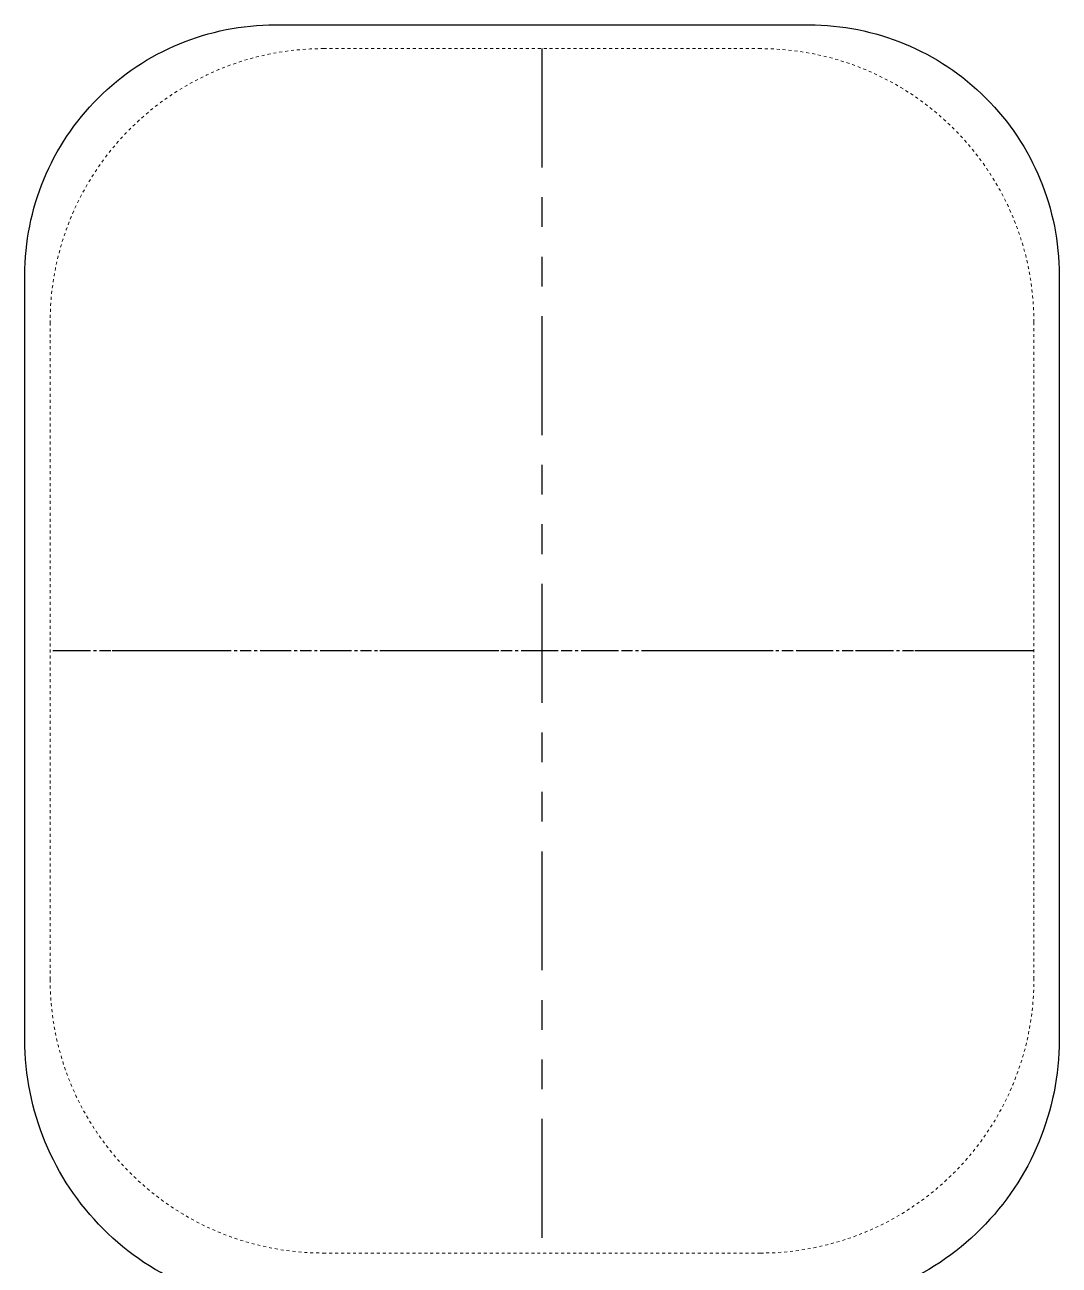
# Model space of a CAD drawing. Header units: inches. Extents: x 1765 to 5217, y -1519 to 441.
# Drawn here: x 4094.33 to 4129.12, y -760.11 to -718.4 of the extents above; entities that cross this region are included whole.
import ezdxf

# ---------------------------------------------------------------- set-up
doc = ezdxf.new("R2010")
doc.units = ezdxf.units.IN
doc.header["$MEASUREMENT"] = 0
for name, pattern in [('ACISOTGB', [9, 4, -1, 1, -1, 1, -1]), ('CENTER', [0.6, 0.375, -0.075, 0.075, -0.075]), ('DOT', [0.2, 0.1, -0.1])]:
    doc.linetypes.add(name, pattern=pattern)
doc.layers.add('AA', color=7, linetype='Continuous', lineweight=13)

msp = doc.modelspace()

# ---------------------------------------------------------------- linework, layer by layer
at = {"color": 1, "linetype": 'ACISOTGB'}
for p, q in [((4111.722, -719.195), (4111.722, -759.707)), ((4128.266, -739.451), (4095.179, -739.451))]:
    msp.add_line(p, q, dxfattribs=at)
at = {"color": 1, "linetype": 'CENTER'}
msp.add_line((4128.266, -739.451), (4095.179, -739.451), dxfattribs=at)
msp.add_lwpolyline([(4129.116, -726.815), (4129.116, -752.53, -0.414214), (4120.116, -761.53), (4103.329, -761.53, -0.414214), (4094.329, -752.53), (4094.329, -726.815, -0.414214), (4102.749, -718.395), (4120.696, -718.395, -0.414214)], format="xyb", close=True)
at = {"color": 2}
msp.add_lwpolyline([(4129.116, -726.815), (4129.116, -752.53, -0.414214), (4120.116, -761.53), (4103.329, -761.53, -0.414214), (4094.329, -752.53), (4094.329, -726.815, -0.414214), (4102.749, -718.395), (4120.696, -718.395, -0.414214)], format="xyb", close=True, dxfattribs=at)
at = {"layer": 'AA', "color": 1, "linetype": 'DOT'}
msp.add_lwpolyline([(4095.179, -728.395, -0.414214), (4104.379, -719.195), (4119.066, -719.195, -0.414214), (4128.266, -728.395), (4128.266, -750.507, -0.414214), (4119.066, -759.707), (4104.379, -759.707, -0.414214), (4095.179, -750.507)], format="xyb", close=True, dxfattribs=at)
msp.add_lwpolyline([(4095.179, -728.395, -0.414214), (4104.379, -719.195), (4119.066, -719.195, -0.414214), (4128.266, -728.395), (4128.266, -750.507, -0.414214), (4119.066, -759.707), (4104.379, -759.707, -0.414214), (4095.179, -750.507)], format="xyb", close=True, dxfattribs=at)

doc.saveas('drawing.dxf')
